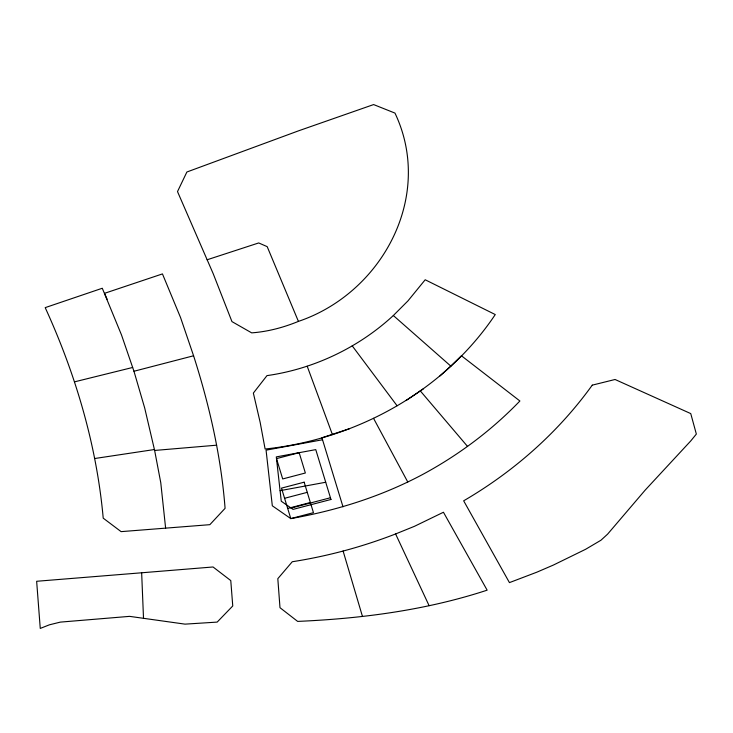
<?xml version="1.0" encoding="UTF-8"?>
<svg xmlns="http://www.w3.org/2000/svg" width="733" height="733" viewBox="0 0 733 733"><rect width="100%" height="100%" fill="white"/><g stroke="black" fill="none" stroke-linecap="round" stroke-linejoin="round"><path stroke-width="1.1" d="M393.346 315.52C358.657 347.598 313.779 368.983 266.986 375.617L253.361 393.08L260.16 422.364L265.108 449.017C356.11 439.424 443.96 391.294 495.261 314.558L425.186 279.768L407.924 300.924L393.346 315.52L450.813 366.106L461.424 355.771L519.889 400.988C491.596 430.399 458.611 455.056 422.721 474.434C381.536 496.406 336.694 510.535 290.79 518.607L272.319 505.797L266.07 450.163L322.538 439.754M440.002 375.928L450.813 366.106M406.238 400.429L423.527 388.737M298.413 321.393C382.333 292.98 434.357 196.151 394.968 113.093L373.619 104.572L298.624 130.804L186.878 172.008L177.505 191.588L213.23 273.766L231.958 321.604L251.676 332.864C267.792 331.692 283.497 327.504 298.413 321.393L267.188 246.645L258.712 242.944L207.118 259.775M395.6 533.954L414.402 526.34L443.447 512.248L487.143 590.166C426.02 610.213 361.736 618.615 297.653 621.401L279.988 607.694L277.816 578.676L292.275 561.735C327.578 556.219 362.285 546.882 395.6 533.954L429.098 605.669M349.531 428.695L321.934 437.766L343.007 506.824M284.587 498.284L307.264 492.347M287.693 508.445L310.361 502.508M291.12 508.061L330.446 497.753M133.965 371.255L193.585 355.78C209.418 405.322 221.091 456.393 225.077 508.335L209.849 524.672L121.101 531.636L103.216 518.158C96.664 445.261 75.591 374.059 45.199 307.631L102.29 288.252L121.504 334.954L133.965 371.255L144.703 408.034L154.636 450.447L216.656 445.188M74.509 381.856L132.646 367.471M280.088 490.661L325.709 482.25M94.575 458.537L154.461 449.531L160.774 482.754L165.621 528.136M141.652 572.785L213.046 566.976L230.776 580.582L232.755 605.971L217.17 622.097L185.028 624.14L129.585 616.361L60.326 622.115L49.404 624.818L40.26 628.428L36.65 581.278L141.652 572.785L143.512 618.322M420.311 390.909L467.581 446.479M352.216 345.839L397.066 405.752M373.528 418.305L407.759 481.984M107.119 299.238L104.535 293.328L162.451 273.913L180.547 317.536L193.585 355.78M307.209 366.253L332.434 434.642M343.09 550.978L362.459 616.444M592.255 385.146C558.225 432.424 513.897 471.493 463.659 500.813L509.444 582.616L536.794 572.207L553.342 565.079L585.603 549.292L600.941 540.239L607.593 534.155L645.141 490.157L690.798 440.881L696.35 434.073L690.752 413.595L615.06 379.492L592.255 385.146M299.165 452.682L276.488 458.62L282.691 478.942L305.359 473.005L299.165 452.682M304.158 482.186L281.49 488.123L290.79 518.607L313.458 512.669L304.158 482.186M330.968 499.466L293.053 509.398L281.27 501.235L276.295 456.897L315.758 449.622L330.968 499.466"/></g></svg>
